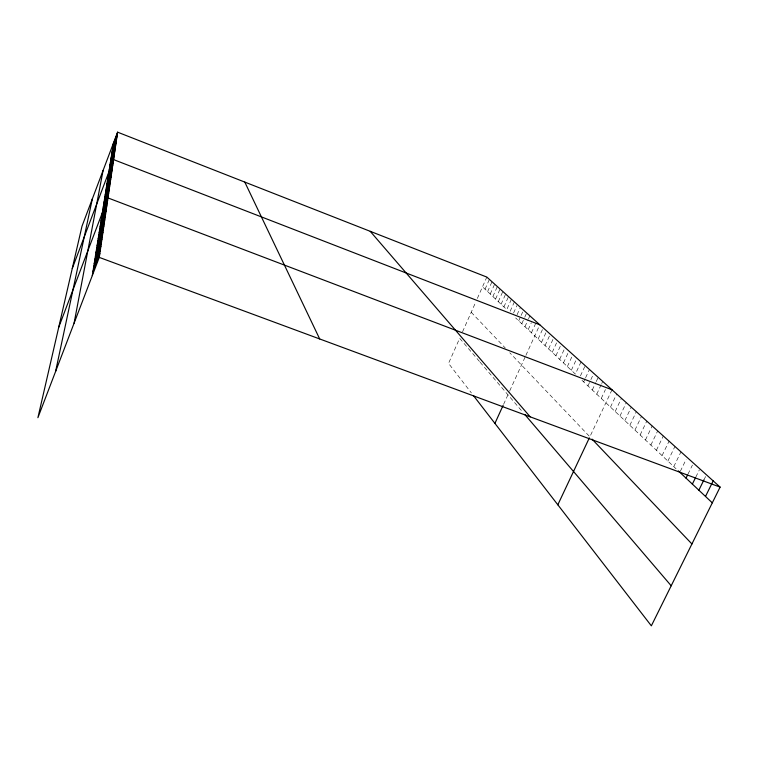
<?xml version="1.0" encoding="UTF-8"?>
<svg xmlns="http://www.w3.org/2000/svg" width="758" height="758" viewBox="0 0 758 758"><rect width="100%" height="100%" fill="white"/><g stroke="black" fill="none" stroke-linecap="round" stroke-linejoin="round"><path stroke-width="0.57" stroke-dasharray="3.79 2.84" d="M462.541 331.815L474.972 303.797M477.322 298.481L486.825 277.077M485.054 289.168L489.393 279.389M487.621 291.593L491.999 281.739M490.236 294.047L494.652 284.127M492.89 296.539L497.343 286.552M495.58 299.069L500.072 289.006M498.309 301.637L502.838 291.498M501.085 304.252L505.662 294.038M503.909 306.895L508.514 296.615M511.423 299.23L506.77 309.596L482.514 286.789M510.153 311.282L514.379 301.883M513.583 313.007L516.899 305.635M517.079 314.75L520.424 307.331M518.699 320.805L520.623 316.531M521.106 315.461L523.522 310.117M521.798 323.723L524.233 318.341M524.726 317.261L526.668 312.959M524.953 326.689L528.08 319.781M528.534 318.796L529.87 315.84M528.165 329.702L531.32 322.747M531.424 332.771L535.982 322.747M503.587 404.355L509.291 391.82M509.746 390.834L525.398 356.431M525.891 355.35L539.8 324.784M538.123 339.063L543.23 327.863M541.553 342.294L546.707 331M545.049 345.582L550.251 334.193M548.602 348.926L553.861 337.443M552.222 352.328L557.537 340.749M555.908 355.786L561.271 344.113M559.65 359.311L565.08 347.534M563.469 362.902L568.955 351.03M567.363 366.559L572.906 354.583M571.324 370.283L576.923 358.202M581.016 361.888L575.36 374.082L515.639 317.934M580.429 375.902L584.721 366.673M583.66 381.89L585.11 378.782M585.593 377.749L589.449 369.478M587.933 385.907L590.378 380.687M590.861 379.644L593.789 373.381M592.292 390L595.741 382.629M596.233 381.577L598.204 377.361M596.736 394.179L601.217 384.609M601.719 383.548L602.714 381.426M601.265 398.433L605.452 389.527M612.009 389.792L589.857 436.816L509.783 352.754M610.484 407.112L616.68 393.999M615.183 411.518L621.446 398.282M619.968 416.028L626.307 402.659M624.857 420.614L631.272 407.131M629.841 425.304L636.332 411.689M634.939 430.099L641.505 416.341M640.131 434.978L646.782 421.097M645.446 439.972L652.174 425.958M650.866 445.069L657.679 430.914M656.409 450.28L663.307 435.983M662.075 455.605L669.068 441.165M667.864 461.054L674.942 446.453M673.786 466.615L680.959 451.872M680.324 471.315L686.142 459.395M687.999 474.12L692.424 465.08M695.863 476.99L699.35 469.884M703.907 479.937L705.935 475.834M581.983 380.308L676.051 468.757M471.211 312.268L505.311 348.055M479.454 361.452L459.661 338.305L448.537 363.376L471.391 392.947M480.108 362.229L522.736 412.096"/><path stroke-width="1.14" d="M117.585 132.167L81.997 226.216L37.9 417.705L99.27 257.398L117.585 132.167L486.825 277.077L720.1 487.11L651.349 625.833L473.343 395.468M92.296 275.618L113.577 142.75M74.076 323.202L103.069 170.531M55.58 371.515L92.334 198.909M113.349 144.153L117.386 133.484M113.122 145.574L117.196 134.82M112.895 147.024L116.997 136.184M112.658 148.492L116.789 137.568M112.421 149.98L116.59 138.97M112.175 151.496L116.381 140.401M111.928 153.04L116.163 141.85M111.672 154.613L115.946 143.328M111.417 156.205L115.728 144.835M111.161 157.835L115.51 146.36M110.895 159.483L115.282 147.914M110.63 161.16L115.045 149.497M110.355 162.866L114.809 151.107M110.071 164.609L114.572 152.746M109.796 166.381L114.325 154.414M109.503 168.181L114.079 156.11M109.209 170.019L113.823 157.835M72.256 268.522L113.567 159.597L539.8 324.784M108.602 173.79L113.312 161.388M108.29 175.733L113.037 163.216M107.977 177.704L112.771 165.083M107.655 179.722L112.487 166.978M107.323 181.768L112.212 168.911M106.992 183.862L111.919 170.882M106.651 185.994L111.625 172.89M106.3 188.173L111.322 174.937M105.949 190.391L111.019 177.031M105.58 192.655L110.706 179.163M105.21 194.967L110.393 181.342M104.831 197.326L110.062 183.559M104.452 199.733L109.73 185.833M104.054 202.187L109.398 188.145M103.657 204.698L109.048 190.514M103.24 207.256L108.697 192.93M102.823 209.881L108.337 195.403M58.726 327.276L107.968 197.923L612.009 389.792M101.97 215.225L107.598 200.444M101.534 217.953L107.219 203.011M101.079 220.749L106.84 205.645M100.624 223.601L106.442 208.336M100.16 226.519L106.044 211.084M99.677 229.503L105.627 213.898M99.194 232.554L105.21 216.779M98.692 235.681L104.775 219.725M98.18 238.874L104.339 222.738M97.649 242.153L103.884 225.827M97.119 245.507L103.42 228.992M96.569 248.946L102.946 232.242M96.001 252.471L102.463 235.567M95.423 256.09L101.96 238.969M94.826 259.795L101.449 242.465M94.219 263.594L100.928 246.056M93.594 267.498L100.388 249.742M92.95 271.506L99.838 253.523M494.917 423.4L503.104 405.407M557.822 504.809L589.354 437.868M686.028 478.137L687.506 475.124M692.367 484.097L695.361 478.004M698.857 490.199L703.907 479.937M705.499 496.443L713.183 480.885M99.27 257.398L720.1 487.11M678.325 470.889L712.302 502.838M592.064 439.138L691.921 543.969M370.217 231.313L530.202 416.853M524.754 414.446L671.2 585.782M244.787 182.091L319.696 338.959"/></g></svg>
